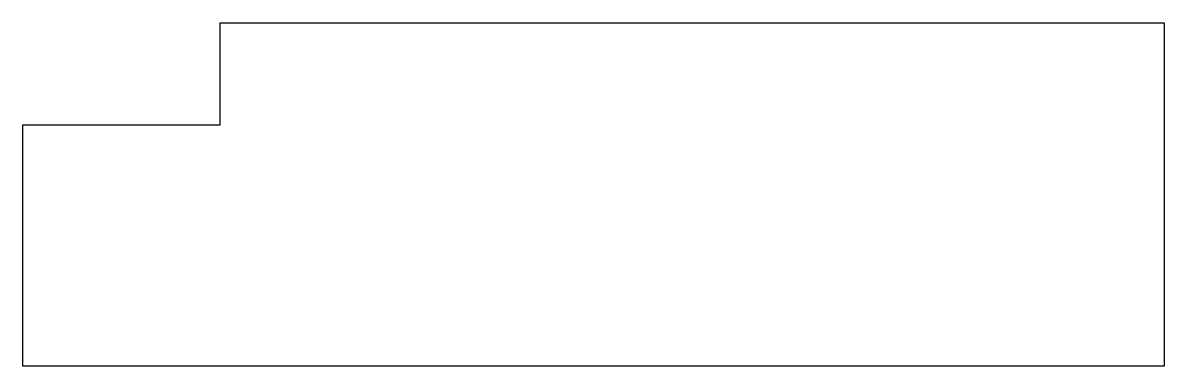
# Model space of a CAD drawing. Header units: inches. Extents: x -0.97 to 0.19, y 1.29 to 1.64.
import ezdxf

# ---------------------------------------------------------------- set-up
doc = ezdxf.new("R2010")
doc.units = ezdxf.units.IN
doc.layers.get('0').update_dxf_attribs({"linetype": 'CONTINUOUS'})

msp = doc.modelspace()

# ---------------------------------------------------------------- linework, layer by layer
msp.add_lwpolyline([(0.1901, 1.2882), (-0.9669, 1.2882), (-0.9669, 1.5328), (-0.7669, 1.5328), (-0.7669, 1.6363), (0.1901, 1.6363)], close=True)

doc.saveas('drawing.dxf')
